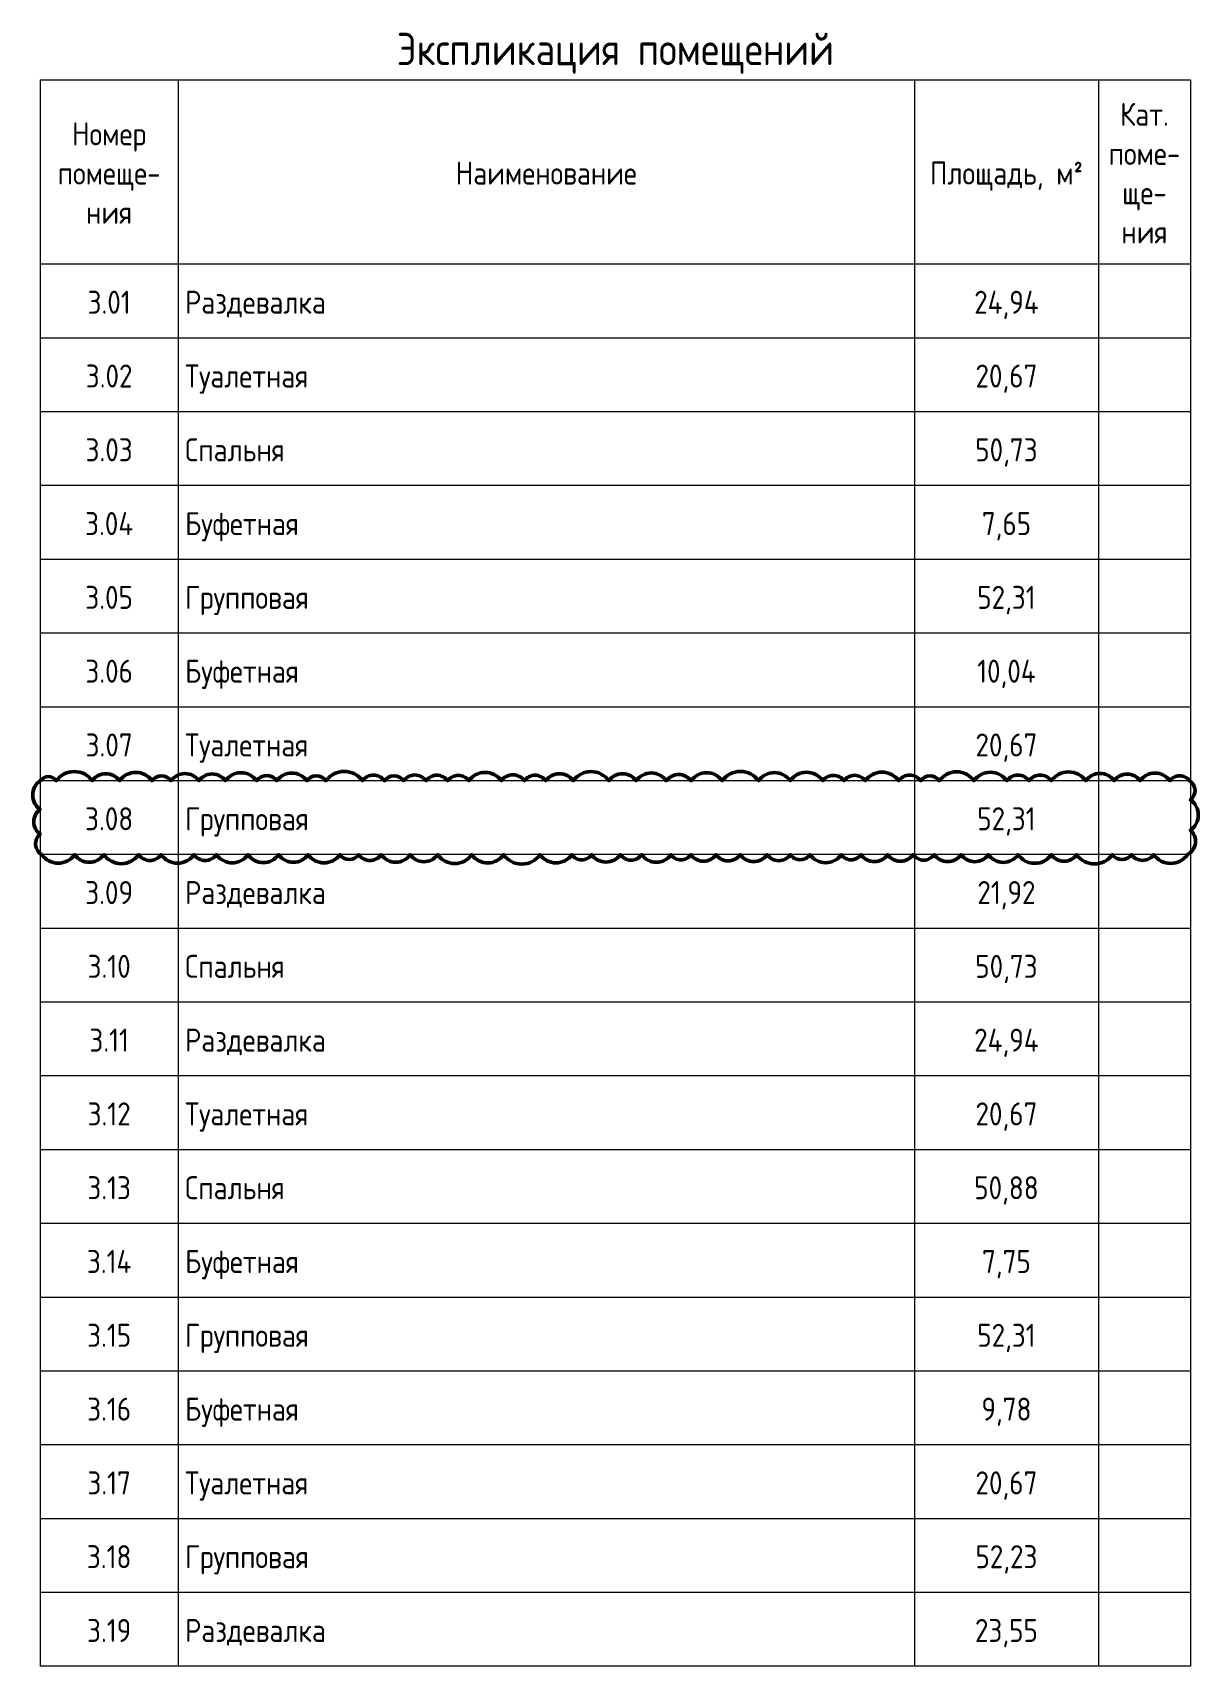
# Model space of a CAD drawing. Header units: millimetres. Extents: x -584918 to 2941280, y 3000189 to 4229862.
# Drawn here: x 305754 to 318421, y 4027057 to 4044808 of the extents above; entities that cross this region are included whole.
import ezdxf

# ---------------------------------------------------------------- set-up
doc = ezdxf.new("R2010")
doc.units = ezdxf.units.MM
for name, color, linetype, lineweight in [('Графика', 7, 'Continuous', 0), ('Линии', 7, 'Continuous', 0), ('экспертиза ДУ пояснения', 6, 'Continuous', 0)]:
    doc.layers.add(name, color=color, linetype=linetype, lineweight=lineweight)
doc.styles.add('GOST Common_11', font='', dxfattribs={"width": 0.9, "height": 3.5})
doc.styles.add('GOST Common_8', font='', dxfattribs={"width": 0.9, "height": 2.5})
doc.styles.get('GOST Common_11').set_extended_font_data('GOST Common')
doc.styles.get('GOST Common_8').set_extended_font_data('GOST Common')

msp = doc.modelspace()

# ---------------------------------------------------------------- linework, layer by layer
at = {"layer": 'Линии'}
for p, q in [((305835.338, 4044296.203), (305835.338, 4042291.601)), ((305835.338, 4044296.203), (318335.742, 4044296.203)), ((307335.338, 4044296.203), (307335.338, 4042291.601)), ((315335.338, 4044296.203), (315335.338, 4042291.601)), ((317335.338, 4044296.203), (317335.338, 4042291.601)), ((318335.338, 4044296.203), (318335.338, 4042291.601)), ((307335.338, 4042291.601), (305835.338, 4042291.601)), ((305835.338, 4042291.601), (305835.338, 4041489.76)), ((315335.338, 4042291.601), (307335.338, 4042291.601)), ((307335.338, 4042291.601), (307335.338, 4041489.76)), ((317335.338, 4042291.601), (315335.338, 4042291.601)), ((315335.338, 4042291.601), (315335.338, 4041489.76)), ((318335.338, 4042291.601), (317335.338, 4042291.601)), ((317335.338, 4042291.601), (317335.338, 4041489.76)), ((318335.338, 4042291.601), (318335.338, 4041489.76)), ((307335.338, 4041489.76), (305835.338, 4041489.76)), ((305835.338, 4041489.76), (305835.338, 4040687.92)), ((315335.338, 4041489.76), (307335.338, 4041489.76)), ((307335.338, 4041489.76), (307335.338, 4040687.92)), ((317335.338, 4041489.76), (315335.338, 4041489.76)), ((315335.338, 4041489.76), (315335.338, 4040687.92)), ((318335.338, 4041489.76), (317335.338, 4041489.76)), ((317335.338, 4041489.76), (317335.338, 4040687.92)), ((318335.338, 4041489.76), (318335.338, 4040687.92)), ((307335.338, 4040687.92), (305835.338, 4040687.92)), ((305835.338, 4040687.92), (305835.338, 4039886.079)), ((315335.338, 4040687.92), (307335.338, 4040687.92)), ((307335.338, 4040687.92), (307335.338, 4039886.079)), ((317335.338, 4040687.92), (315335.338, 4040687.92)), ((315335.338, 4040687.92), (315335.338, 4039886.079)), ((318335.338, 4040687.92), (317335.338, 4040687.92)), ((317335.338, 4040687.92), (317335.338, 4039886.079)), ((318335.338, 4040687.92), (318335.338, 4039886.079)), ((307335.338, 4039886.079), (305835.338, 4039886.079)), ((305835.338, 4039886.079), (305835.338, 4039084.238)), ((315335.338, 4039886.079), (307335.338, 4039886.079)), ((307335.338, 4039886.079), (307335.338, 4039084.238)), ((317335.338, 4039886.079), (315335.338, 4039886.079)), ((315335.338, 4039886.079), (315335.338, 4039084.238)), ((318335.338, 4039886.079), (317335.338, 4039886.079)), ((317335.338, 4039886.079), (317335.338, 4039084.238)), ((318335.338, 4039886.079), (318335.338, 4039084.238)), ((307335.338, 4039084.238), (305835.338, 4039084.238)), ((305835.338, 4039084.238), (305835.338, 4038282.398)), ((315335.338, 4039084.238), (307335.338, 4039084.238)), ((307335.338, 4039084.238), (307335.338, 4038282.398)), ((317335.338, 4039084.238), (315335.338, 4039084.238)), ((315335.338, 4039084.238), (315335.338, 4038282.398)), ((318335.338, 4039084.238), (317335.338, 4039084.238)), ((317335.338, 4039084.238), (317335.338, 4038282.398)), ((318335.338, 4039084.238), (318335.338, 4038282.398)), ((307335.338, 4038282.398), (305835.338, 4038282.398)), ((305835.338, 4038282.398), (305835.338, 4037480.557)), ((315335.338, 4038282.398), (307335.338, 4038282.398)), ((307335.338, 4038282.398), (307335.338, 4037480.557)), ((317335.338, 4038282.398), (315335.338, 4038282.398)), ((315335.338, 4038282.398), (315335.338, 4037480.557)), ((318335.338, 4038282.398), (317335.338, 4038282.398)), ((317335.338, 4038282.398), (317335.338, 4037480.557)), ((318335.338, 4038282.398), (318335.338, 4037480.557)), ((307335.338, 4037480.557), (305835.338, 4037480.557)), ((305835.338, 4037480.557), (305835.338, 4036678.716)), ((315335.338, 4037480.557), (307335.338, 4037480.557)), ((307335.338, 4037480.557), (307335.338, 4036678.716)), ((317335.338, 4037480.557), (315335.338, 4037480.557)), ((315335.338, 4037480.557), (315335.338, 4036678.716)), ((318335.338, 4037480.557), (317335.338, 4037480.557)), ((317335.338, 4037480.557), (317335.338, 4036678.716)), ((318335.338, 4037480.557), (318335.338, 4036678.716)), ((307335.338, 4036678.716), (305835.338, 4036678.716)), ((305835.338, 4036678.716), (305835.338, 4035876.876)), ((315335.338, 4036678.716), (307335.338, 4036678.716)), ((307335.338, 4036678.716), (307335.338, 4035876.876)), ((317335.338, 4036678.716), (315335.338, 4036678.716)), ((315335.338, 4036678.716), (315335.338, 4035876.876)), ((318335.338, 4036678.716), (317335.338, 4036678.716)), ((317335.338, 4036678.716), (317335.338, 4035876.876)), ((318335.338, 4036678.716), (318335.338, 4035876.876)), ((307335.338, 4035876.876), (305835.338, 4035876.876)), ((305835.338, 4035876.876), (305835.338, 4035075.035)), ((315335.338, 4035876.876), (307335.338, 4035876.876)), ((307335.338, 4035876.876), (307335.338, 4035075.035)), ((317335.338, 4035876.876), (315335.338, 4035876.876)), ((315335.338, 4035876.876), (315335.338, 4035075.035)), ((318335.338, 4035876.876), (317335.338, 4035876.876)), ((317335.338, 4035876.876), (317335.338, 4035075.035)), ((318335.338, 4035876.876), (318335.338, 4035075.035)), ((307335.338, 4035075.035), (305835.338, 4035075.035)), ((305835.338, 4035075.035), (305835.338, 4034273.194)), ((315335.338, 4035075.035), (307335.338, 4035075.035)), ((307335.338, 4035075.035), (307335.338, 4034273.194)), ((317335.338, 4035075.035), (315335.338, 4035075.035)), ((315335.338, 4035075.035), (315335.338, 4034273.194)), ((318335.338, 4035075.035), (317335.338, 4035075.035)), ((317335.338, 4035075.035), (317335.338, 4034273.194)), ((318335.338, 4035075.035), (318335.338, 4034273.194)), ((307335.338, 4034273.194), (305835.338, 4034273.194)), ((305835.338, 4034273.194), (305835.338, 4033471.354)), ((315335.338, 4034273.194), (307335.338, 4034273.194)), ((307335.338, 4034273.194), (307335.338, 4033471.354)), ((317335.338, 4034273.194), (315335.338, 4034273.194)), ((315335.338, 4034273.194), (315335.338, 4033471.354)), ((318335.338, 4034273.194), (317335.338, 4034273.194)), ((317335.338, 4034273.194), (317335.338, 4033471.354)), ((318335.338, 4034273.194), (318335.338, 4033471.354)), ((307335.338, 4033471.354), (305835.338, 4033471.354)), ((305835.338, 4033471.354), (305835.338, 4032669.513)), ((315335.338, 4033471.354), (307335.338, 4033471.354)), ((307335.338, 4033471.354), (307335.338, 4032669.513)), ((317335.338, 4033471.354), (315335.338, 4033471.354)), ((315335.338, 4033471.354), (315335.338, 4032669.513)), ((318335.338, 4033471.354), (317335.338, 4033471.354)), ((317335.338, 4033471.354), (317335.338, 4032669.513)), ((318335.338, 4033471.354), (318335.338, 4032669.513)), ((307335.338, 4032669.513), (305835.338, 4032669.513)), ((305835.338, 4032669.513), (305835.338, 4031867.672)), ((315335.338, 4032669.513), (307335.338, 4032669.513)), ((307335.338, 4032669.513), (307335.338, 4031867.672)), ((317335.338, 4032669.513), (315335.338, 4032669.513)), ((315335.338, 4032669.513), (315335.338, 4031867.672)), ((318335.338, 4032669.513), (317335.338, 4032669.513)), ((317335.338, 4032669.513), (317335.338, 4031867.672)), ((318335.338, 4032669.513), (318335.338, 4031867.672)), ((307335.338, 4031867.672), (305835.338, 4031867.672)), ((305835.338, 4031867.672), (305835.338, 4031065.832)), ((315335.338, 4031867.672), (307335.338, 4031867.672)), ((307335.338, 4031867.672), (307335.338, 4031065.832)), ((317335.338, 4031867.672), (315335.338, 4031867.672)), ((315335.338, 4031867.672), (315335.338, 4031065.832)), ((318335.338, 4031867.672), (317335.338, 4031867.672)), ((317335.338, 4031867.672), (317335.338, 4031065.832)), ((318335.338, 4031867.672), (318335.338, 4031065.832)), ((307335.338, 4031065.832), (305835.338, 4031065.832)), ((305835.338, 4031065.832), (305835.338, 4030263.991)), ((315335.338, 4031065.832), (307335.338, 4031065.832)), ((307335.338, 4031065.832), (307335.338, 4030263.991)), ((317335.338, 4031065.832), (315335.338, 4031065.832)), ((315335.338, 4031065.832), (315335.338, 4030263.991)), ((318335.338, 4031065.832), (317335.338, 4031065.832)), ((317335.338, 4031065.832), (317335.338, 4030263.991)), ((318335.338, 4031065.832), (318335.338, 4030263.991)), ((307335.338, 4030263.991), (305835.338, 4030263.991)), ((305835.338, 4030263.991), (305835.338, 4029462.15)), ((315335.338, 4030263.991), (307335.338, 4030263.991)), ((307335.338, 4030263.991), (307335.338, 4029462.15)), ((317335.338, 4030263.991), (315335.338, 4030263.991)), ((315335.338, 4030263.991), (315335.338, 4029462.15)), ((318335.338, 4030263.991), (317335.338, 4030263.991)), ((317335.338, 4030263.991), (317335.338, 4029462.15)), ((318335.338, 4030263.991), (318335.338, 4029462.15)), ((307335.338, 4029462.15), (305835.338, 4029462.15)), ((305835.338, 4029462.15), (305835.338, 4028660.31)), ((315335.338, 4029462.15), (307335.338, 4029462.15)), ((307335.338, 4029462.15), (307335.338, 4028660.31)), ((317335.338, 4029462.15), (315335.338, 4029462.15)), ((315335.338, 4029462.15), (315335.338, 4028660.31)), ((318335.338, 4029462.15), (317335.338, 4029462.15)), ((317335.338, 4029462.15), (317335.338, 4028660.31)), ((318335.338, 4029462.15), (318335.338, 4028660.31)), ((307335.338, 4028660.31), (305835.338, 4028660.31)), ((305835.338, 4028660.31), (305835.338, 4027858.469)), ((315335.338, 4028660.31), (307335.338, 4028660.31)), ((307335.338, 4028660.31), (307335.338, 4027858.469)), ((317335.338, 4028660.31), (315335.338, 4028660.31)), ((315335.338, 4028660.31), (315335.338, 4027858.469)), ((318335.338, 4028660.31), (317335.338, 4028660.31)), ((317335.338, 4028660.31), (317335.338, 4027858.469)), ((318335.338, 4028660.31), (318335.338, 4027858.469)), ((307335.338, 4027858.469), (305835.338, 4027858.469)), ((305835.338, 4027858.469), (305835.338, 4027056.628)), ((315335.338, 4027858.469), (307335.338, 4027858.469)), ((307335.338, 4027858.469), (307335.338, 4027056.628)), ((317335.338, 4027858.469), (315335.338, 4027858.469)), ((315335.338, 4027858.469), (315335.338, 4027056.628)), ((318335.338, 4027858.469), (317335.338, 4027858.469)), ((317335.338, 4027858.469), (317335.338, 4027056.628)), ((318335.338, 4027858.469), (318335.338, 4027056.628)), ((307335.338, 4027056.628), (305835.338, 4027056.628)), ((315335.338, 4027056.628), (307335.338, 4027056.628)), ((317335.338, 4027056.628), (315335.338, 4027056.628)), ((318335.338, 4027056.628), (317335.338, 4027056.628))]:
    msp.add_line(p, q, dxfattribs=at)
at = {"layer": 'экспертиза ДУ пояснения', "lineweight": 50}
msp.add_lwpolyline([(305835.338, 4036678.716, 0.52056705), (305835.338, 4036367.592, 0.52056705), (305835.338, 4036099.53, 0.52056705), (305853.298, 4035876.876, 0.52056705), (306209.718, 4035876.876, 0.52056705), (306527.647, 4035876.876, 0.52056705), (306906.455, 4035876.876, 0.52056705), (307149.914, 4035876.876, 0.52056705), (307507.059, 4035876.876, 0.52056705), (307751.696, 4035876.876, 0.52056705), (308093.796, 4035876.876, 0.52056705), (308426.832, 4035876.876, 0.52056705), (308747.564, 4035876.876, 0.52056705), (309092.337, 4035876.876, 0.52056705), (309297.678, 4035876.876, 0.52056705), (309541.1, 4035876.876, 0.52056705), (309857.265, 4035876.876, 0.52056705), (310155.071, 4035876.876, 0.52056705), (310525.871, 4035876.876, 0.52056705), (310871.548, 4035876.876, 0.52056705), (311268.344, 4035876.876, 0.52056705), (311612.544, 4035876.876, 0.52056705), (311828.163, 4035876.876, 0.52056705), (312140.85, 4035876.876, 0.52056705), (312371.563, 4035876.876, 0.52056705), (312690.75, 4035876.876, 0.52056705), (312906.199, 4035876.876, 0.52056705), (313179.742, 4035876.876, 0.52056705), (313442.574, 4035876.876, 0.52056705), (313734.27, 4035876.876, 0.52056705), (313986.969, 4035876.876, 0.52056705), (314200.477, 4035876.876, 0.52056705), (314540.239, 4035876.876, 0.52056705), (314754.766, 4035876.876, 0.52056705), (315045.668, 4035876.876, 0.52056705), (315321.708, 4035876.876, 0.52056705), (315550.628, 4035876.876, 0.52056705), (315842.818, 4035876.876, 0.52056705), (316139.171, 4035876.876, 0.52056705), (316462.112, 4035876.876, 0.52056705), (316825.081, 4035876.876, 0.52056705), (317097.574, 4035876.876, 0.52056705), (317485.758, 4035876.876, 0.52056705), (317694.742, 4035876.876, 0.52056705), (317935.649, 4035876.876, 0.52056705), (318303.934, 4035876.876, 0.52056705), (318335.338, 4036143.747, 0.52056705), (318335.338, 4036471.058, 0.52056705), (318325.912, 4036678.716, 0.52056705), (318110.451, 4036678.716, 0.52056705), (317788.28, 4036678.716, 0.52056705), (317506.649, 4036678.716, 0.52056705), (317197.331, 4036678.716, 0.52056705), (316823.748, 4036678.716, 0.52056705), (316581.535, 4036678.716, 0.52056705), (316339.743, 4036678.716, 0.52056705), (315982.353, 4036678.716, 0.52056705), (315607.036, 4036678.716, 0.52056705), (315402.776, 4036678.716, 0.52056705), (315164.084, 4036678.716, 0.52056705), (314800.835, 4036678.716, 0.52056705), (314569.901, 4036678.716, 0.52056705), (314340.781, 4036678.716, 0.52056705), (313985.844, 4036678.716, 0.52056705), (313641.809, 4036678.716, 0.52056705), (313247.601, 4036678.716, 0.52056705), (312907.583, 4036678.716, 0.52056705), (312640.167, 4036678.716, 0.52056705), (312310.885, 4036678.716, 0.52056705), (312015.13, 4036678.716, 0.52056705), (311627.807, 4036678.716, 0.52056705), (311329.641, 4036678.716, 0.52056705), (311096.144, 4036678.716, 0.52056705), (310845.789, 4036678.716, 0.52056705), (310493.977, 4036678.716, 0.52056705), (310264.411, 4036678.716, 0.52056705), (310029.016, 4036678.716, 0.52056705), (309784.758, 4036678.716, 0.52056705), (309577.098, 4036678.716, 0.52056705), (309336.752, 4036678.716, 0.52056705), (308941.757, 4036678.716, 0.52056705), (308732.931, 4036678.716, 0.52056705), (308406.426, 4036678.716, 0.52056705), (308187.95, 4036678.716, 0.52056705), (307848.084, 4036678.716, 0.52056705), (307561.295, 4036678.716, 0.52056705), (307257.618, 4036678.716, 0.52056705), (307050.324, 4036678.716, 0.52056705), (306698.494, 4036678.716, 0.52056705), (306401.201, 4036678.716, 0.52056705), (306013.116, 4036678.716, 0.52056705)], format="xyb", close=True, dxfattribs=at)

# ---------------------------------------------------------------- texts
at = {"layer": 'Графика', "line_spacing_factor": 1.022761}
for s, insert, char_height, width, attachment_point, style in [('Экспликация помещений', (312085.54, 4044806.093), 350, 5600.43603, 2, 'GOST Common_11'), ('Кат.\\Pпоме-\\Pще-\\Pния', (317835.338, 4044046.759), 250, 962.44692, 2, 'GOST Common_8'), ('Номер\\Pпомеще-\\Pния', (306585.338, 4043833.684), 250, 1418.02524, 2, 'GOST Common_8'), ('Наименование', (311335.338, 4043407.534), 250, 2353.31849, 2, 'GOST Common_8'), ('Площадь, м\\fGOST Common|b0|i0|c238|p34|;\\W.9;²', (316335.338, 4043407.534), 250, 2009.37194, 2, 'GOST Common_8'), ('3.01', (306585.338, 4042004.313), 250, 591.3467, 2, 'GOST Common_8'), ('Раздевалка', (307410.338, 4042004.313), 250, 1967.13289, 1, 'GOST Common_8'), ('24,94', (316335.338, 4042004.313), 250, 896.07127, 2, 'GOST Common_8'), ('3.02', (306585.338, 4041202.472), 250, 642.63697, 2, 'GOST Common_8'), ('Туалетная', (307410.338, 4041202.472), 250, 1819.29621, 1, 'GOST Common_8'), ('20,67', (316335.338, 4041202.472), 250, 841.76392, 2, 'GOST Common_8'), ('3.03', (306585.338, 4040400.631), 250, 642.63697, 2, 'GOST Common_8'), ('Спальня', (307410.338, 4040400.631), 250, 1336.56422, 1, 'GOST Common_8'), ('50,73', (316335.338, 4040400.631), 250, 841.76392, 2, 'GOST Common_8'), ('3.04', (306585.338, 4039598.79), 250, 669.79065, 2, 'GOST Common_8'), ('Буфетная', (307410.338, 4039598.79), 250, 1659.39124, 1, 'GOST Common_8'), ('7,65', (316335.338, 4039598.79), 250, 654.70527, 2, 'GOST Common_8'), ('3.05', (306585.338, 4038796.95), 250, 642.63697, 2, 'GOST Common_8'), ('Групповая', (307410.338, 4038796.95), 250, 1710.68151, 1, 'GOST Common_8'), ('52,31', (316335.338, 4038796.95), 250, 790.47365, 2, 'GOST Common_8'), ('3.06', (306585.338, 4037995.109), 250, 642.63697, 2, 'GOST Common_8'), ('Буфетная', (307410.338, 4037995.109), 250, 1659.39124, 1, 'GOST Common_8'), ('10,04', (316335.338, 4037995.109), 250, 817.62732, 2, 'GOST Common_8'), ('3.07', (306585.338, 4037193.268), 250, 642.63697, 2, 'GOST Common_8'), ('Туалетная', (307410.338, 4037193.268), 250, 1819.29621, 1, 'GOST Common_8'), ('20,67', (316335.338, 4037193.268), 250, 841.76392, 2, 'GOST Common_8'), ('3.08', (306585.338, 4036391.428), 250, 642.63697, 2, 'GOST Common_8'), ('Групповая', (307410.338, 4036391.428), 250, 1710.68151, 1, 'GOST Common_8'), ('52,31', (316335.338, 4036391.428), 250, 790.47365, 2, 'GOST Common_8'), ('3.09', (306585.338, 4035589.587), 250, 642.63697, 2, 'GOST Common_8'), ('Раздевалка', (307410.338, 4035589.587), 250, 1967.13289, 1, 'GOST Common_8'), ('21,92', (316335.338, 4035589.587), 250, 790.47365, 2, 'GOST Common_8'), ('3.10', (306585.338, 4034787.746), 250, 591.3467, 2, 'GOST Common_8'), ('Спальня', (307410.338, 4034787.746), 250, 1336.56422, 1, 'GOST Common_8'), ('50,73', (316335.338, 4034787.746), 250, 841.76392, 2, 'GOST Common_8'), ('3.11', (306585.338, 4033985.906), 250, 540.05642, 2, 'GOST Common_8'), ('Раздевалка', (307410.338, 4033985.906), 250, 1967.13289, 1, 'GOST Common_8'), ('24,94', (316335.338, 4033985.906), 250, 896.07127, 2, 'GOST Common_8'), ('3.12', (306585.338, 4033184.065), 250, 591.3467, 2, 'GOST Common_8'), ('Туалетная', (307410.338, 4033184.065), 250, 1819.29621, 1, 'GOST Common_8'), ('20,67', (316335.338, 4033184.065), 250, 841.76392, 2, 'GOST Common_8'), ('3.13', (306585.338, 4032382.224), 250, 591.3467, 2, 'GOST Common_8'), ('Спальня', (307410.338, 4032382.224), 250, 1336.56422, 1, 'GOST Common_8'), ('50,88', (316335.338, 4032382.224), 250, 841.76392, 2, 'GOST Common_8'), ('3.14', (306585.338, 4031580.384), 250, 618.50037, 2, 'GOST Common_8'), ('Буфетная', (307410.338, 4031580.384), 250, 1659.39124, 1, 'GOST Common_8'), ('7,75', (316335.338, 4031580.384), 250, 654.70527, 2, 'GOST Common_8'), ('3.15', (306585.338, 4030778.543), 250, 591.3467, 2, 'GOST Common_8'), ('Групповая', (307410.338, 4030778.543), 250, 1710.68151, 1, 'GOST Common_8'), ('52,31', (316335.338, 4030778.543), 250, 790.47365, 2, 'GOST Common_8'), ('3.16', (306585.338, 4029976.702), 250, 591.3467, 2, 'GOST Common_8'), ('Буфетная', (307410.338, 4029976.702), 250, 1659.39124, 1, 'GOST Common_8'), ('9,78', (316335.338, 4029976.702), 250, 654.70527, 2, 'GOST Common_8'), ('3.17', (306585.338, 4029174.862), 250, 591.3467, 2, 'GOST Common_8'), ('Туалетная', (307410.338, 4029174.862), 250, 1819.29621, 1, 'GOST Common_8'), ('20,67', (316335.338, 4029174.862), 250, 841.76392, 2, 'GOST Common_8'), ('3.18', (306585.338, 4028373.021), 250, 591.3467, 2, 'GOST Common_8'), ('Групповая', (307410.338, 4028373.021), 250, 1710.68151, 1, 'GOST Common_8'), ('52,23', (316335.338, 4028373.021), 250, 841.76392, 2, 'GOST Common_8'), ('3.19', (306585.338, 4027571.18), 250, 591.3467, 2, 'GOST Common_8'), ('Раздевалка', (307410.338, 4027571.18), 250, 1967.13289, 1, 'GOST Common_8'), ('23,55', (316335.338, 4027571.18), 250, 841.76392, 2, 'GOST Common_8')]:
    msp.add_mtext(s, dxfattribs=dict(at, insert=insert, char_height=char_height, width=width, attachment_point=attachment_point, style=style))

doc.saveas('drawing.dxf')
